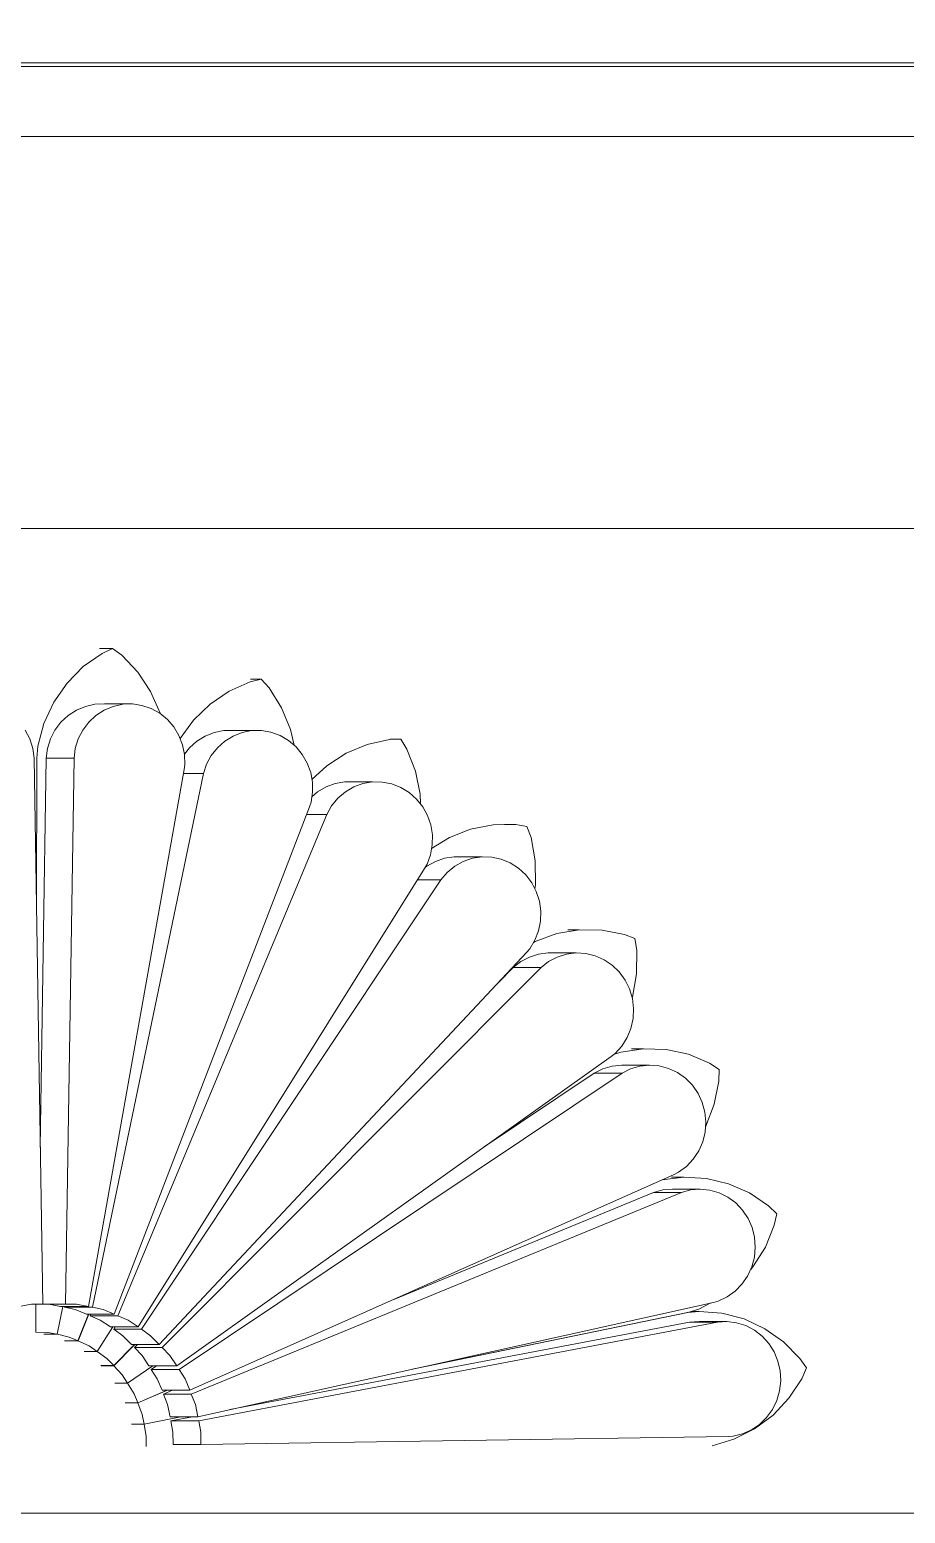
# Model space of a CAD drawing. Header units: millimetres. Extents: x 1177761 to 1329492, y 746793 to 827002.
# Drawn here: x 1194722 to 1195051, y 815005 to 815562 of the extents above; entities that cross this region are included whole.
import ezdxf

# ---------------------------------------------------------------- set-up
doc = ezdxf.new("R2010")
doc.units = ezdxf.units.MM
doc.layers.add('wall', color=5, linetype='Continuous', lineweight=30)

msp = doc.modelspace()

# ---------------------------------------------------------------- hatches: boundary and pattern name
at = {"layer": 'wall', "lineweight": 20, "ltscale": 2}
h = msp.add_hatch(dxfattribs=at)
h.set_pattern_fill('AR18', color=251, scale=20, style=0)
h.set_pattern_definition([(0, (-270908.16, 1431884.34), (100, 64), [192.5, -7.5]), (0, (-271008.16, 1431891.84), (100, 64), [192.5, -7.5]), (90, (-270908.16, 1431884.34), (-100, 64), [-71.5, 56.5]), (90, (-270915.66, 1431884.34), (-100, 64), [-71.5, 56.5])])
h.paths.add_polyline_path([(1192376.57, 815974.83), (1192362.97, 815974.83), (1192257.33, 815974.83), (1192159.73, 815974.83), (1192070.58, 815974.83), (1191990.25, 815974.83), (1191575.96, 815974.83), (1191575.96, 815874.83), (1191438.46, 815874.83), (1191438.46, 815824.83), (1191475.96, 815824.83), (1191475.96, 815574.83), (1191438.46, 815574.83), (1191438.46, 815524.83), (1191575.96, 815524.83), (1191575.96, 815239.83), (1191438.68, 815239.83), (1191438.68, 815199.85), (1192376.57, 815199.85)])
edge = h.paths.add_edge_path(flags=16)
edge.add_arc((1194215.61, 818089.03), 1839.04, 167.89044, 180, ccw=False)
edge.add_line((1192417.49, 818474.83), (1192309.71, 818474.83))
edge.add_line((1192309.71, 818474.83), (1192204.18, 818474.83))
edge.add_line((1192204.18, 818474.83), (1192106.75, 818474.83))
edge.add_line((1192106.75, 818474.83), (1192017.82, 818474.83))
edge.add_line((1192017.82, 818474.83), (1191937.73, 818474.83))
edge.add_line((1191937.73, 818474.83), (1191866.83, 818474.83))
edge.add_line((1191866.83, 818474.83), (1191805.38, 818474.83))
edge.add_line((1191805.38, 818474.83), (1191753.64, 818474.83))
edge.add_line((1191753.64, 818474.83), (1191711.81, 818474.83))
edge.add_line((1191711.81, 818474.83), (1191703.85, 818474.83))
edge.add_line((1191703.85, 818474.83), (1191325.96, 818474.83))
edge.add_line((1191325.96, 818474.83), (1191325.96, 818424.83))
edge.add_line((1191325.96, 818424.83), (1191575.96, 818424.83))
edge.add_line((1191575.96, 818424.83), (1191575.96, 818274.83))
edge.add_line((1191575.96, 818274.83), (1191438.46, 818274.83))
edge.add_line((1191438.46, 818274.83), (1191438.46, 818224.83))
edge.add_line((1191438.46, 818224.83), (1191475.96, 818224.83))
edge.add_line((1191475.96, 818224.83), (1191475.96, 817974.83))
edge.add_line((1191475.96, 817974.83), (1191438.46, 817974.83))
edge.add_line((1191438.46, 817974.83), (1191438.46, 817924.83))
edge.add_line((1191438.46, 817924.83), (1191575.96, 817924.83))
edge.add_line((1191575.96, 817924.83), (1191575.96, 817674.83))
edge.add_line((1191575.96, 817674.83), (1191438.46, 817674.83))
edge.add_line((1191438.46, 817674.83), (1191438.46, 817624.83))
edge.add_line((1191438.46, 817624.83), (1191475.96, 817624.83))
edge.add_line((1191475.96, 817624.83), (1191475.96, 817374.83))
edge.add_line((1191475.96, 817374.83), (1191438.46, 817374.83))
edge.add_line((1191438.46, 817374.83), (1191438.46, 817324.83))
edge.add_line((1191438.46, 817324.83), (1191575.96, 817324.83))
edge.add_line((1191575.96, 817324.83), (1191575.96, 817074.83))
edge.add_line((1191575.96, 817074.83), (1191438.46, 817074.83))
edge.add_line((1191438.46, 817074.83), (1191438.46, 817024.83))
edge.add_line((1191438.46, 817024.83), (1191475.96, 817024.83))
edge.add_line((1191475.96, 817024.83), (1191475.96, 816774.83))
edge.add_line((1191475.96, 816774.83), (1191438.46, 816774.83))
edge.add_line((1191438.46, 816774.83), (1191438.46, 816724.83))
edge.add_line((1191438.46, 816724.83), (1191575.96, 816724.83))
edge.add_line((1191575.96, 816724.83), (1191575.96, 816474.83))
edge.add_line((1191575.96, 816474.83), (1191438.46, 816474.83))
edge.add_line((1191438.46, 816474.83), (1191438.46, 816424.83))
edge.add_line((1191438.46, 816424.83), (1191475.96, 816424.83))
edge.add_line((1191475.96, 816424.83), (1191475.96, 816374.83))
edge.add_line((1191475.96, 816374.83), (1191990.25, 816374.83))
edge.add_line((1191990.25, 816374.83), (1192070.58, 816374.83))
edge.add_line((1192070.58, 816374.83), (1192159.73, 816374.83))
edge.add_line((1192159.73, 816374.83), (1192257.33, 816374.83))
edge.add_line((1192257.33, 816374.83), (1192362.97, 816374.83))
edge.add_line((1192362.97, 816374.83), (1192376.57, 816374.83))
edge.add_line((1192376.57, 816374.83), (1192376.57, 818089.03))
h.paths.add_polyline_path([(1196956.16, 815824.83), (1196993.66, 815824.83), (1196993.66, 815874.83), (1196856.16, 815874.83), (1196856.16, 815974.83), (1196530.13, 815974.83), (1196461.36, 815974.83), (1196383.36, 815974.83), (1196296.46, 815974.83), (1196201, 815974.83), (1196097.4, 815974.83), (1196054.65, 815974.83), (1196054.65, 815199.85), (1196500.07, 815199.85), (1196488.05, 815275.86), (1196489.62, 815275.86), (1196856.16, 815446.25), (1196856.16, 815524.83), (1196993.66, 815524.83), (1196993.66, 815574.83), (1196956.16, 815574.83)])
h.paths.add_polyline_path([(1196054.65, 815974.83), (1195986.06, 815974.83), (1195867.45, 815974.83), (1195742.05, 815974.83), (1195610.38, 815974.83), (1195472.99, 815974.83), (1195401.71, 815974.83), (1195378.18, 815974.83), (1195378.18, 816174.83), (1195299.44, 816174.83), (1195299.44, 816124.83), (1195332.95, 816124.83), (1195332.95, 815874.83), (1195299.44, 815874.83), (1195299.44, 815824.83), (1195400.12, 815824.83), (1195400.12, 815574.83), (1195420.39, 815574.83), (1195469.18, 815574.83), (1195517.52, 815574.83), (1195565.39, 815574.83), (1195565.39, 815548.51), (1195550.46, 815548.51), (1195550.46, 815522.2), (1195536.94, 815518.43), (1195524.34, 815507.39), (1195513.48, 815489.77), (1195505.2, 815466.93), (1195499.98, 815440.28), (1195498.2, 815411.67), (1195498.2, 815374.83), (1195221.72, 815374.83), (1195221.72, 815199.85), (1196054.65, 815199.85)])
h.paths.add_polyline_path([(1193032.22, 815824.83), (1193132.9, 815824.83), (1193132.9, 815874.83), (1193099.39, 815874.83), (1193099.39, 816124.83), (1193132.9, 816124.83), (1193132.9, 816174.83), (1193054.21, 816174.83), (1193054.21, 815974.83), (1193030.68, 815974.83), (1192995.69, 815974.83), (1192856.91, 815974.83), (1192723.71, 815974.83), (1192596.64, 815974.83), (1192476.23, 815974.83), (1192376.57, 815974.83), (1192376.57, 815799.83), (1192379.04, 815799.83), (1192379.04, 815574.83), (1192376.57, 815574.83), (1192376.57, 815199.85), (1193210.59, 815199.85), (1193210.59, 815374.83), (1192933.93, 815374.83), (1192933.93, 815411.67), (1192932.15, 815440.28), (1192926.93, 815466.93), (1192918.62, 815489.82), (1192907.8, 815507.39), (1192895.2, 815518.43), (1192881.67, 815522.2), (1192881.69, 815522.2), (1192881.69, 815548.51), (1192866.76, 815548.51), (1192866.76, 815574.83), (1192914.63, 815574.83), (1192962.96, 815574.83), (1193011.75, 815574.83), (1193032.22, 815574.83)])
h.paths.add_polyline_path([(1191666.2, 815974.83), (1192314.31, 815974.83)], flags=16)
h.paths.add_polyline_path([(1191680.32, 818182.31), (1192334, 818182.31), (1192334, 818433.35), (1191680.32, 818433.35)], flags=0)
h.paths.add_polyline_path([(1191665.93, 816615.39), (1192333.38, 816615.39), (1192333.38, 816862.73), (1191665.93, 816862.73)], flags=0)
h.paths.add_polyline_path([(1191476.4, 816374.83), (1193032.22, 816374.83), (1193032.22, 816424.83), (1193132.9, 816424.83), (1193132.9, 816474.83), (1193099.39, 816474.83), (1193099.39, 816724.83), (1193132.9, 816724.83), (1193132.9, 816774.83), (1193032.22, 816774.83), (1193032.22, 817024.83), (1193132.9, 817024.83), (1193132.9, 817074.83), (1193099.39, 817074.83), (1193099.39, 817324.83), (1193132.9, 817324.83), (1193132.9, 817374.83), (1193032.22, 817374.83), (1193032.22, 817624.83), (1193132.9, 817624.83), (1193132.9, 817674.83), (1193099.39, 817674.83), (1193099.39, 817924.83), (1193132.9, 817924.83), (1193132.9, 817974.83), (1193032.22, 817974.83), (1193032.22, 818224.83), (1193132.9, 818224.83), (1193132.9, 818274.83), (1193099.39, 818274.83), (1193099.39, 818424.83), (1193166.56, 818424.83), (1193180.88, 818424.83), (1193180.88, 818449.83), (1193263.34, 818449.83), (1193429.87, 818449.83), (1193600.41, 818449.83), (1193774.09, 818449.83), (1193950.02, 818449.83), (1194127.3, 818449.83), (1194293.03, 818449.83), (1194305.04, 818449.83), (1194482.33, 818449.83), (1194658.26, 818449.83), (1194831.93, 818449.83), (1195002.47, 818449.83), (1195169.01, 818449.83), (1195251.46, 818449.83), (1195251.46, 818424.83), (1195265.78, 818424.83), (1195332.95, 818424.83), (1195332.95, 818274.83), (1195299.44, 818274.83), (1195299.44, 818224.83), (1195400.12, 818224.83), (1195400.12, 817974.83), (1195299.44, 817974.83), (1195299.44, 817924.83), (1195332.95, 817924.83), (1195332.95, 817674.83), (1195299.44, 817674.83), (1195299.44, 817624.83), (1195400.12, 817624.83), (1195400.12, 817374.83), (1195299.44, 817374.83), (1195299.44, 817324.83), (1195332.95, 817324.83), (1195332.95, 817074.83), (1195299.44, 817074.83), (1195299.44, 817024.83), (1195400.12, 817024.83), (1195400.12, 816774.83), (1195299.44, 816774.83), (1195299.44, 816724.83), (1195332.95, 816724.83), (1195332.95, 816474.83), (1195299.44, 816474.83), (1195299.44, 816424.83), (1195400.12, 816424.83), (1195400.12, 816374.83), (1195472.99, 816374.83), (1195610.38, 816374.83), (1195742.05, 816374.83), (1195867.45, 816374.83), (1195986.06, 816374.83), (1196097.4, 816374.83), (1196201, 816374.83), (1196296.46, 816374.83), (1196383.36, 816374.83), (1196461.36, 816374.83), (1196530.13, 816374.83), (1196956.16, 816374.83), (1196956.16, 816424.83), (1196993.66, 816424.83), (1196993.66, 816474.83), (1196856.16, 816474.83), (1196856.16, 816724.83), (1196993.66, 816724.83), (1196993.66, 816774.83), (1196956.16, 816774.83), (1196956.16, 817024.83), (1196993.66, 817024.83), (1196993.66, 817074.83), (1196856.16, 817074.83), (1196856.16, 817324.83), (1196993.66, 817324.83), (1196993.66, 817374.83), (1196956.16, 817374.83), (1196956.16, 817624.83), (1196993.66, 817624.83), (1196993.66, 817674.83), (1196856.16, 817674.83), (1196856.16, 817924.83), (1196993.66, 817924.83), (1196993.66, 817974.83), (1196956.16, 817974.83), (1196956.16, 818224.83), (1196993.66, 818224.83), (1196993.66, 818274.83), (1196856.16, 818274.83), (1196856.16, 818424.83), (1197106.16, 818424.83), (1197106.16, 818474.83), (1195146.63, 818474.83), (1194992.77, 818474.83), (1194835.78, 818474.83), (1194676.3, 818474.83), (1194514.97, 818474.83), (1194352.43, 818474.83), (1194189.35, 818474.83), (1194026.37, 818474.83), (1193864.16, 818474.83), (1193703.36, 818474.83), (1193544.63, 818474.83), (1193388.61, 818474.83), (1193235.91, 818474.83), (1193087.17, 818474.83), (1192942.97, 818474.83), (1192803.89, 818474.83), (1192670.51, 818474.83), (1192543.34, 818474.83), (1192422.91, 818474.83), (1192309.71, 818474.83), (1192204.18, 818474.83), (1192106.75, 818474.83), (1192017.82, 818474.83), (1191937.73, 818474.83), (1191866.83, 818474.83), (1191805.38, 818474.83), (1191753.64, 818474.83), (1191711.81, 818474.83), (1191703.85, 818474.83), (1191325.96, 818474.83), (1191325.96, 818424.83), (1191575.96, 818424.83), (1191575.96, 818274.83), (1191438.46, 818274.83), (1191438.46, 818224.83), (1191475.96, 818224.83), (1191475.96, 817974.83), (1191438.46, 817974.83), (1191438.46, 817924.83), (1191575.96, 817924.83), (1191575.96, 817674.83), (1191438.46, 817674.83), (1191438.46, 817624.83), (1191475.96, 817624.83), (1191475.96, 817374.83), (1191438.46, 817374.83), (1191438.46, 817324.83), (1191575.96, 817324.83), (1191575.96, 817074.83), (1191438.46, 817074.83), (1191438.46, 817024.83), (1191475.96, 817024.83), (1191475.96, 816774.83), (1191438.46, 816774.83), (1191438.46, 816724.83), (1191575.96, 816724.83), (1191575.96, 816474.83), (1191438.46, 816474.83), (1191438.46, 816424.83), (1191475.96, 816424.83), (1191475.96, 816174.83)])

# ---------------------------------------------------------------- linework, layer by layer
at = {"layer": 'wall', "color": 250, "lineweight": 20, "ltscale": 50}
for p, q in [((1194583.15, 815549.83), (1194749.98, 815549.83)), ((1194753.39, 815548.51), (1194700.2, 815548.51)), ((1194749.98, 815549.83), (1194914.95, 815549.83)), ((1194806.37, 815548.51), (1194753.39, 815548.51)), ((1194859.15, 815548.51), (1194806.37, 815548.51)), ((1194911.7, 815548.51), (1194859.15, 815548.51)), ((1194964, 815548.51), (1194911.7, 815548.51)), ((1194914.95, 815549.83), (1195077.45, 815549.83)), ((1195016.03, 815548.51), (1194964, 815548.51)), ((1195067.77, 815548.51), (1195016.03, 815548.51)), ((1195550.45, 815522.2), (1192881.67, 815522.2)), ((1194747.44, 815522.2), (1194694.85, 815522.2)), ((1194799.84, 815522.2), (1194747.44, 815522.2)), ((1194852.04, 815522.2), (1194799.84, 815522.2)), ((1194904, 815522.2), (1194852.04, 815522.2)), ((1194955.72, 815522.2), (1194904, 815522.2)), ((1195007.18, 815522.2), (1194955.72, 815522.2)), ((1195058.35, 815522.2), (1195007.18, 815522.2)), ((1195498.2, 815374.83), (1192933.93, 815374.83)), ((1194748.79, 815327.98), (1194741.73, 815322.99)), ((1194747.86, 815329.81), (1194752.69, 815329.81)), ((1194752.69, 815329.81), (1194748.79, 815327.98)), ((1194756.17, 815327.23), (1194752.69, 815329.81)), ((1194762.17, 815320.9), (1194756.17, 815327.23)), ((1194741.73, 815322.99), (1194735.62, 815316.8)), ((1194767.02, 815313.58), (1194762.17, 815320.9)), ((1194735.62, 815316.8), (1194730.64, 815309.61)), ((1194804.45, 815317.21), (1194796.59, 815313.74)), ((1194808.61, 815318.22), (1194804.45, 815317.21)), ((1194804.55, 815318.22), (1194808.61, 815318.22)), ((1194811.54, 815314.99), (1194808.61, 815318.22)), ((1194816.24, 815307.56), (1194811.54, 815314.99)), ((1194730.64, 815309.61), (1194726.94, 815301.63)), ((1194746.07, 815308.83), (1194742.51, 815308.05)), ((1194749.71, 815308.96), (1194746.07, 815308.83)), ((1194749.71, 815308.96), (1194760.16, 815308.96)), ((1194756.52, 815308.83), (1194752.96, 815308.05)), ((1194760.16, 815308.96), (1194756.52, 815308.83)), ((1194763.77, 815308.43), (1194760.16, 815308.96)), ((1194770.56, 815305.5), (1194767.02, 815313.58)), ((1194789.43, 815308.9), (1194783.18, 815302.85)), ((1194796.59, 815313.74), (1194789.43, 815308.9)), ((1194736.04, 815304.65), (1194733.32, 815302.13)), ((1194739.13, 815306.64), (1194736.04, 815304.65)), ((1194742.51, 815308.05), (1194739.13, 815306.64)), ((1194746.48, 815304.65), (1194743.77, 815302.13)), ((1194749.58, 815306.64), (1194746.48, 815304.65)), ((1194752.96, 815308.05), (1194749.58, 815306.64)), ((1194767.24, 815307.26), (1194763.77, 815308.43)), ((1194770.45, 815305.48), (1194767.24, 815307.26)), ((1194773.32, 815303.16), (1194770.45, 815305.48)), ((1194770.6, 815305.36), (1194770.56, 815305.5)), ((1194819.61, 815299.4), (1194816.24, 815307.56)), ((1194719.85, 815299.16), (1194721.61, 815295.83)), ((1194726.94, 815301.63), (1194724.63, 815293.1)), ((1194731.08, 815299.16), (1194729.36, 815295.83)), ((1194733.32, 815302.13), (1194731.08, 815299.16)), ((1194741.53, 815299.16), (1194739.81, 815295.83)), ((1194743.77, 815302.13), (1194741.53, 815299.16)), ((1194775.75, 815300.35), (1194773.32, 815303.16)), ((1194777.68, 815297.15), (1194775.75, 815300.35)), ((1194783.18, 815302.85), (1194778.16, 815295.92)), ((1194790.95, 815298.23), (1194787.54, 815296.9)), ((1194794.53, 815298.93), (1194790.95, 815298.23)), ((1194798.18, 815298.98), (1194794.53, 815298.93)), ((1194801.4, 815298.23), (1194797.99, 815296.9)), ((1194798.18, 815298.98), (1194808.63, 815298.98)), ((1194804.98, 815298.93), (1194801.4, 815298.23)), ((1194808.63, 815298.98), (1194804.98, 815298.93)), ((1194812.22, 815298.37), (1194808.63, 815298.98)), ((1194815.66, 815297.12), (1194812.22, 815298.37)), ((1194820.96, 815293.48), (1194819.61, 815299.4)), ((1194721.61, 815295.83), (1194722.77, 815292.24)), ((1194722.77, 815292.24), (1194723.21, 815288.6)), ((1194724.63, 815293.1), (1194724.2, 815288.55)), ((1194728.23, 815292.24), (1194727.8, 815288.6)), ((1194729.36, 815295.83), (1194728.23, 815292.24)), ((1194738.68, 815292.24), (1194738.25, 815288.6)), ((1194739.81, 815295.83), (1194738.68, 815292.24)), ((1194779.04, 815293.65), (1194777.68, 815297.15)), ((1194779.79, 815289.96), (1194779.04, 815293.65)), ((1194781.65, 815292.52), (1194779.76, 815290.13)), ((1194784.41, 815294.98), (1194781.65, 815292.52)), ((1194787.54, 815296.9), (1194784.41, 815294.98)), ((1194792.1, 815292.52), (1194789.79, 815289.6)), ((1194794.86, 815294.98), (1194792.1, 815292.52)), ((1194797.99, 815296.9), (1194794.86, 815294.98)), ((1194818.84, 815295.27), (1194815.66, 815297.12)), ((1194821.66, 815292.88), (1194818.84, 815295.27)), ((1194824.03, 815290.02), (1194821.66, 815292.88)), ((1194848.39, 815293.72), (1194840.46, 815290.42)), ((1194856.76, 815295.55), (1194848.39, 815293.72)), ((1194861.03, 815295.7), (1194856.76, 815295.55)), ((1194857.1, 815295.7), (1194861.03, 815295.7)), ((1194863.3, 815291.94), (1194861.03, 815295.7)), ((1194723.21, 815288.6), (1194726.47, 815083.44)), ((1194724.2, 815288.55), (1194724.11, 815231.93)), ((1194727.8, 815288.6), (1194725.53, 815142.35)), ((1194727.8, 815288.6), (1194738.25, 815288.6)), ((1194738.25, 815288.6), (1194735.07, 815083.44)), ((1194779.92, 815286.18), (1194779.79, 815289.96)), ((1194789.79, 815289.6), (1194788, 815286.31)), ((1194825.89, 815286.77), (1194824.03, 815290.02)), ((1194827.18, 815283.25), (1194825.89, 815286.77)), ((1194840.46, 815290.42), (1194833.2, 815285.74)), ((1194866.51, 815283.71), (1194863.3, 815291.94)), ((1194743.64, 815082.55), (1194779.66, 815284.32)), ((1194786.9, 815282.82), (1194745.14, 815082.25)), ((1194779.39, 815282.82), (1194786.9, 815282.82)), ((1194779.66, 815284.32), (1194779.92, 815286.18)), ((1194788, 815286.31), (1194786.9, 815282.82)), ((1194827.85, 815279.54), (1194827.18, 815283.25)), ((1194833.2, 815285.74), (1194827.66, 815280.59)), ((1194868.29, 815275.03), (1194866.51, 815283.71)), ((1194827.31, 815272.04), (1194827.9, 815275.77)), ((1194829.76, 815275.9), (1194827.63, 815274.09)), ((1194827.9, 815275.77), (1194827.85, 815279.54)), ((1194832.93, 815277.76), (1194829.76, 815275.9)), ((1194836.37, 815279.02), (1194832.93, 815277.76)), ((1194839.96, 815279.64), (1194836.37, 815279.02)), ((1194840.21, 815275.9), (1194837.4, 815273.5)), ((1194839.96, 815279.64), (1194850.41, 815279.64)), ((1194843.38, 815277.76), (1194840.21, 815275.9)), ((1194846.81, 815279.02), (1194843.38, 815277.76)), ((1194850.41, 815279.64), (1194846.81, 815279.02)), ((1194854.05, 815279.61), (1194850.41, 815279.64)), ((1194857.63, 815278.92), (1194854.05, 815279.61)), ((1194861.05, 815277.6), (1194857.63, 815278.92)), ((1194864.19, 815275.68), (1194861.05, 815277.6)), ((1194866.96, 815273.23), (1194864.19, 815275.68)), ((1194753.38, 815079.65), (1194826.71, 815270.26)), ((1194826.71, 815270.26), (1194827.31, 815272.04)), ((1194835.03, 815270.64), (1194833.29, 815267.44)), ((1194837.4, 815273.5), (1194835.03, 815270.64)), ((1194869.28, 815270.32), (1194866.96, 815273.23)), ((1194868.42, 815271.4), (1194868.29, 815275.03)), ((1194871.07, 815267.04), (1194869.28, 815270.32)), ((1194833.29, 815267.44), (1194754.74, 815079.06)), ((1194825.62, 815267.44), (1194833.29, 815267.44)), ((1194872.29, 815263.48), (1194871.07, 815267.04)), ((1194872.89, 815259.76), (1194872.29, 815263.48)), ((1194879.29, 815258.73), (1194872.61, 815254.64)), ((1194872.85, 815255.99), (1194872.89, 815259.76)), ((1194887.28, 815261.86), (1194879.29, 815258.73)), ((1194895.69, 815263.5), (1194887.28, 815261.86)), ((1194904.24, 815263.6), (1194895.69, 815263.5)), ((1194900.05, 815263.6), (1194904.24, 815263.6)), ((1194908.45, 815262.89), (1194904.24, 815263.6)), ((1194909.97, 815258.75), (1194908.45, 815262.89)), ((1194911.57, 815250.03), (1194909.97, 815258.75)), ((1194872.19, 815252.28), (1194872.85, 815255.99)), ((1194869.99, 815247.12), (1194870.91, 815248.75)), ((1194870.85, 815248), (1194870.18, 815247.46)), ((1194874.06, 815249.79), (1194870.85, 815248)), ((1194870.91, 815248.75), (1194872.19, 815252.28)), ((1194877.52, 815250.97), (1194874.06, 815249.79)), ((1194881.12, 815251.51), (1194877.52, 815250.97)), ((1194881.3, 815248), (1194878.43, 815245.67)), ((1194881.12, 815251.51), (1194891.57, 815251.51)), ((1194884.5, 815249.79), (1194881.3, 815248)), ((1194887.97, 815250.97), (1194884.5, 815249.79)), ((1194891.57, 815251.51), (1194887.97, 815250.97)), ((1194895.21, 815251.39), (1194891.57, 815251.51)), ((1194898.78, 815250.63), (1194895.21, 815251.39)), ((1194902.17, 815249.23), (1194898.78, 815250.63)), ((1194905.26, 815247.24), (1194902.17, 815249.23)), ((1194911.69, 815241.15), (1194911.57, 815250.03)), ((1194762.34, 815074.86), (1194869.99, 815247.12)), ((1194876.13, 815242.88), (1194763.6, 815073.98)), ((1194867.34, 815242.88), (1194876.13, 815242.88)), ((1194878.43, 815245.67), (1194876.13, 815242.88)), ((1194907.98, 815244.73), (1194905.26, 815247.24)), ((1194910.24, 815241.77), (1194907.98, 815244.73)), ((1194911.96, 815238.44), (1194910.24, 815241.77)), ((1194911.42, 815239.48), (1194911.69, 815241.15)), ((1194913.1, 815234.86), (1194911.96, 815238.44)), ((1194913.63, 815231.13), (1194913.1, 815234.86)), ((1194913.52, 815227.36), (1194913.63, 815231.13)), ((1194912.77, 815223.66), (1194913.52, 815227.36)), ((1194909.51, 815216.95), (1194911.42, 815220.16)), ((1194911.59, 815219.73), (1194910.94, 815219.35)), ((1194911.42, 815220.16), (1194912.77, 815223.66)), ((1194919.66, 815222.66), (1194911.59, 815219.73)), ((1194928.1, 815224.1), (1194919.66, 815222.66)), ((1194923.78, 815224.1), (1194928.1, 815224.1)), ((1194936.65, 815224), (1194928.1, 815224.1)), ((1194945.05, 815222.36), (1194936.65, 815224)), ((1194949.05, 815220.8), (1194945.05, 815222.36)), ((1194949.75, 815216.43), (1194949.05, 815220.8)), ((1194770.26, 815068.32), (1194908.29, 815215.54)), ((1194908.29, 815215.54), (1194909.51, 815216.95)), ((1194912.84, 815214.95), (1194909.35, 815213.85)), ((1194916.45, 815215.41), (1194912.84, 815214.95)), ((1194916.45, 815215.41), (1194926.9, 815215.41)), ((1194923.28, 815214.95), (1194919.8, 815213.85)), ((1194926.9, 815215.41), (1194923.28, 815214.95)), ((1194930.54, 815215.2), (1194926.9, 815215.41)), ((1194934.09, 815214.35), (1194930.54, 815215.2)), ((1194937.44, 815212.87), (1194934.09, 815214.35)), ((1194949.67, 815207.56), (1194949.75, 815216.43)), ((1194913.76, 815209.88), (1194771.39, 815067.15)), ((1194903.31, 815209.88), (1194897.9, 815204.45)), ((1194906.1, 815212.15), (1194903.31, 815209.88)), ((1194903.31, 815209.88), (1194913.76, 815209.88)), ((1194909.35, 815213.85), (1194906.1, 815212.15)), ((1194916.55, 815212.15), (1194913.76, 815209.88)), ((1194919.8, 815213.85), (1194916.55, 815212.15)), ((1194940.5, 815210.81), (1194937.44, 815212.87)), ((1194943.16, 815208.24), (1194940.5, 815210.81)), ((1194945.35, 815205.22), (1194943.16, 815208.24)), ((1194947, 815201.86), (1194945.35, 815205.22)), ((1194948.1, 815198.84), (1194949.67, 815207.56)), ((1194948.06, 815198.25), (1194947, 815201.86)), ((1194947.98, 815198.51), (1194948.1, 815198.84)), ((1194948.5, 815194.5), (1194948.06, 815198.25)), ((1194948.3, 815190.74), (1194948.5, 815194.5)), ((1194946.05, 815183.59), (1194947.48, 815187.06)), ((1194947.48, 815187.06), (1194948.3, 815190.74)), ((1194944.06, 815180.43), (1194946.05, 815183.59)), ((1194776.85, 815060.25), (1194940.11, 815176.54)), ((1194940.11, 815176.54), (1194941.57, 815177.67)), ((1194943.74, 815178.17), (1194941.03, 815177.25)), ((1194941.57, 815177.67), (1194944.06, 815180.43)), ((1194952.2, 815179.42), (1194943.74, 815178.17)), ((1194947.75, 815179.42), (1194952.2, 815179.42)), ((1194960.75, 815179.12), (1194952.2, 815179.42)), ((1194969.12, 815177.3), (1194960.75, 815179.12)), ((1194977.05, 815174), (1194969.12, 815177.3)), ((1194944.21, 815170.18), (1194777.69, 815058.93)), ((1194933.76, 815170.18), (1194892.34, 815142.51)), ((1194936.92, 815171.84), (1194933.76, 815170.18)), ((1194933.76, 815170.18), (1194944.21, 815170.18)), ((1194940.43, 815172.86), (1194936.92, 815171.84)), ((1194944.06, 815173.23), (1194940.43, 815172.86)), ((1194944.06, 815173.23), (1194954.51, 815173.23)), ((1194947.37, 815171.84), (1194944.21, 815170.18)), ((1194950.88, 815172.86), (1194947.37, 815171.84)), ((1194954.51, 815173.23), (1194950.88, 815172.86)), ((1194958.14, 815172.95), (1194954.51, 815173.23)), ((1194961.67, 815172.01), (1194958.14, 815172.95)), ((1194964.99, 815170.46), (1194961.67, 815172.01)), ((1194968, 815168.33), (1194964.99, 815170.46)), ((1194980.68, 815171.66), (1194977.05, 815174)), ((1194980.54, 815167.23), (1194980.68, 815171.66)), ((1194970.61, 815165.7), (1194968, 815168.33)), ((1194972.73, 815162.63), (1194970.61, 815165.7)), ((1194978.79, 815158.55), (1194980.54, 815167.23)), ((1194974.31, 815159.23), (1194972.73, 815162.63)), ((1194975.3, 815155.6), (1194974.31, 815159.23)), ((1194975.61, 815150.31), (1194978.79, 815158.55)), ((1194975.66, 815151.85), (1194975.3, 815155.6)), ((1194974.48, 815144.43), (1194975.38, 815148.09)), ((1194975.38, 815148.09), (1194975.66, 815151.85)), ((1194975.54, 815150.19), (1194975.61, 815150.31)), ((1194972.98, 815140.99), (1194974.48, 815144.43)), ((1194968.38, 815135.18), (1194970.93, 815137.88)), ((1194970.93, 815137.88), (1194972.98, 815140.99)), ((1194781.74, 815051.06), (1194963.78, 815132.16)), ((1194967.34, 815131.17), (1194959.28, 815130.15)), ((1194962.8, 815131.17), (1194967.34, 815131.17)), ((1194963.78, 815132.16), (1194965.42, 815132.98)), ((1194965.42, 815132.98), (1194968.38, 815135.18)), ((1194975.88, 815130.69), (1194967.34, 815131.17)), ((1194984.21, 815128.69), (1194975.88, 815130.69)), ((1194966.51, 815125.34), (1194782.31, 815049.65)), ((1194956.06, 815125.34), (1194858.43, 815085.22)), ((1194959.47, 815126.33), (1194956.06, 815125.34)), ((1194956.06, 815125.34), (1194966.51, 815125.34)), ((1194963.1, 815126.62), (1194959.47, 815126.33)), ((1194963.1, 815126.62), (1194973.55, 815126.62)), ((1194969.92, 815126.33), (1194966.51, 815125.34)), ((1194973.55, 815126.62), (1194969.92, 815126.33)), ((1194977.18, 815126.26), (1194973.55, 815126.62)), ((1194980.69, 815125.25), (1194977.18, 815126.26)), ((1194983.98, 815123.63), (1194980.69, 815125.25)), ((1194992.07, 815125.22), (1194984.21, 815128.69)), ((1194999.24, 815120.39), (1194992.07, 815125.22)), ((1194986.95, 815121.44), (1194983.98, 815123.63)), ((1194989.5, 815118.75), (1194986.95, 815121.44)), ((1195002.36, 815117.36), (1194999.24, 815120.39)), ((1194991.56, 815115.64), (1194989.5, 815118.75)), ((1194993.07, 815112.2), (1194991.56, 815115.64)), ((1195001.4, 815113.05), (1195002.36, 815117.36)), ((1194993.99, 815108.55), (1194993.07, 815112.2)), ((1194994.27, 815104.79), (1194993.99, 815108.55)), ((1194998.05, 815104.88), (1195001.4, 815113.05)), ((1194993.38, 815097.43), (1194998.05, 815104.88)), ((1194993.92, 815101.03), (1194994.27, 815104.79)), ((1194991.38, 815093.99), (1194992.95, 815097.4)), ((1194992.52, 815096.48), (1194993.38, 815097.43)), ((1194992.95, 815097.4), (1194993.92, 815101.03)), ((1194989.26, 815090.92), (1194991.38, 815093.99)), ((1194980.34, 815084.58), (1194983.66, 815086.14)), ((1194983.66, 815086.14), (1194986.66, 815088.28)), ((1194986.66, 815088.28), (1194989.26, 815090.92)), ((1194722.24, 815083.41), (1194717.68, 815082.55)), ((1194726.47, 815083.44), (1194722.24, 815083.41)), ((1194723.88, 815083.42), (1194723.86, 815072.93)), ((1194725.53, 815083.43), (1194728.75, 815083.41)), ((1194726.47, 815083.44), (1194735.07, 815083.44)), ((1194728.75, 815083.41), (1194733.19, 815082.55)), ((1194731.96, 815072.09), (1194733.99, 815082.55)), ((1194733.19, 815082.55), (1194743.64, 815082.55)), ((1194734.75, 815082.55), (1194734.69, 815082.25)), ((1194734.69, 815082.25), (1194738.73, 815081.38)), ((1194734.69, 815082.25), (1194745.14, 815082.25)), ((1194735.07, 815083.44), (1194739.19, 815083.41)), ((1194738.73, 815081.38), (1194742.93, 815079.65)), ((1194739.19, 815083.41), (1194743.64, 815082.55)), ((1194745.14, 815082.25), (1194749.18, 815081.38)), ((1194749.18, 815081.38), (1194753.38, 815079.65)), ((1194784.81, 815041.12), (1194978.58, 815084.11)), ((1194865.38, 815058.99), (1194968.96, 815080.27)), ((1194968.82, 815080.27), (1194865.95, 815059.12)), ((1194973.21, 815080.72), (1194968.82, 815080.27)), ((1194968.96, 815080.27), (1194973.06, 815081.57)), ((1194970.37, 815080.72), (1194973.21, 815080.72)), ((1194973.06, 815081.57), (1194977.34, 815083.83)), ((1194981.74, 815080.05), (1194973.21, 815080.72)), ((1194978.58, 815084.11), (1194980.34, 815084.58)), ((1194743.72, 815079.65), (1194739.71, 815069.64)), ((1194739.75, 815069.63), (1194743.78, 815079.65)), ((1194742.93, 815079.65), (1194753.38, 815079.65)), ((1194744.53, 815079.65), (1194744.29, 815079.06)), ((1194744.29, 815079.06), (1194748.09, 815077.4)), ((1194744.29, 815079.06), (1194754.74, 815079.06)), ((1194746.89, 815065.67), (1194752.83, 815074.86)), ((1194748.09, 815077.4), (1194751.89, 815074.86)), ((1194751.89, 815074.86), (1194762.34, 815074.86)), ((1194753.74, 815074.86), (1194753.15, 815073.98)), ((1194754.74, 815079.06), (1194758.54, 815077.4)), ((1194758.54, 815077.4), (1194762.34, 815074.86)), ((1194980.02, 815076.61), (1194785.1, 815039.57)), ((1194969.57, 815076.61), (1194796.83, 815043.79)), ((1194973.11, 815076.89), (1194969.57, 815076.61)), ((1194969.57, 815076.61), (1194980.02, 815076.61)), ((1194973.11, 815076.89), (1194983.56, 815076.89)), ((1194983.56, 815076.89), (1194980.02, 815076.61)), ((1194990.02, 815077.86), (1194981.74, 815080.05)), ((1194987.17, 815076.45), (1194983.56, 815076.89)), ((1194990.66, 815075.36), (1194987.17, 815076.45)), ((1194997.81, 815074.21), (1194990.02, 815077.86)), ((1194993.92, 815073.67), (1194990.66, 815075.36)), ((1194723.86, 815072.93), (1194728.4, 815072.83)), ((1194726.86, 815072.09), (1194731.96, 815072.09)), ((1194728.4, 815072.83), (1194731.96, 815072.09)), ((1194731.97, 815072.09), (1194736.39, 815071.07)), ((1194734.72, 815069.64), (1194739.71, 815069.64)), ((1194734.75, 815069.63), (1194739.75, 815069.63)), ((1194736.39, 815071.07), (1194739.75, 815069.63)), ((1194739.71, 815069.64), (1194743.87, 815067.76)), ((1194753.15, 815073.98), (1194756.57, 815071.58)), ((1194753.15, 815073.98), (1194763.6, 815073.98)), ((1194756.57, 815071.58), (1194759.81, 815068.32)), ((1194763.6, 815073.98), (1194767.02, 815071.58)), ((1194767.02, 815071.58), (1194770.26, 815068.32)), ((1194996.84, 815071.41), (1194993.92, 815073.67)), ((1194999.33, 815068.66), (1194996.84, 815071.41)), ((1195004.87, 815069.22), (1194997.81, 815074.21)), ((1195010.99, 815063.04), (1195004.87, 815069.22)), ((1194741.99, 815065.67), (1194746.89, 815065.67)), ((1194743.87, 815067.76), (1194746.89, 815065.67)), ((1194746.89, 815065.66), (1194750.61, 815062.98)), ((1194753.18, 815060.32), (1194760.92, 815068.32)), ((1194761.03, 815068.32), (1194753.23, 815060.27)), ((1194759.81, 815068.32), (1194770.26, 815068.32)), ((1194762.11, 815068.32), (1194760.94, 815067.15)), ((1194760.94, 815067.15), (1194763.83, 815064.11)), ((1194760.94, 815067.15), (1194771.39, 815067.15)), ((1194763.83, 815064.11), (1194766.4, 815060.25)), ((1194771.39, 815067.15), (1194774.28, 815064.11)), ((1194774.28, 815064.11), (1194776.85, 815060.25)), ((1195001.33, 815065.5), (1194999.33, 815068.66)), ((1195002.77, 815062.04), (1195001.33, 815065.5)), ((1194748.37, 815060.32), (1194753.18, 815060.32)), ((1194748.41, 815060.27), (1194753.23, 815060.27)), ((1194750.61, 815062.98), (1194753.18, 815060.32)), ((1194753.23, 815060.27), (1194756.36, 815056.88)), ((1194758.38, 815053.75), (1194767.81, 815060.25)), ((1194766.4, 815060.25), (1194776.85, 815060.25)), ((1194769.21, 815060.25), (1194767.24, 815058.93)), ((1194767.24, 815058.93), (1194769.51, 815055.37)), ((1194767.24, 815058.93), (1194777.69, 815058.93)), ((1194777.69, 815058.93), (1194779.96, 815055.37)), ((1195003.6, 815058.37), (1195002.77, 815062.04)), ((1195003.81, 815054.6), (1195003.6, 815058.37)), ((1195013.48, 815059.44), (1195010.99, 815063.04)), ((1195011.73, 815055.4), (1195013.48, 815059.44)), ((1194753.63, 815053.75), (1194758.38, 815053.75)), ((1194756.36, 815056.88), (1194758.38, 815053.75)), ((1194758.38, 815053.74), (1194760.82, 815049.79)), ((1194769.51, 815055.37), (1194771.3, 815051.06)), ((1194779.96, 815055.37), (1194781.74, 815051.06)), ((1195003.38, 815050.85), (1195003.81, 815054.6)), ((1195006.91, 815048.07), (1195011.73, 815055.4)), ((1194760.82, 815049.79), (1194762.2, 815046.31)), ((1194773.21, 815051.06), (1194762.19, 815046.34)), ((1194762.2, 815046.31), (1194773.34, 815051.06)), ((1194771.3, 815051.06), (1194781.74, 815051.06)), ((1194775.28, 815051.06), (1194771.86, 815049.65)), ((1194771.86, 815049.65), (1194773.41, 815045.7)), ((1194771.86, 815049.65), (1194782.31, 815049.65)), ((1194782.31, 815049.65), (1194783.86, 815045.7)), ((1195000.69, 815043.87), (1195002.33, 815047.24)), ((1195000.93, 815041.71), (1195006.91, 815048.07)), ((1195002.33, 815047.24), (1195003.38, 815050.85)), ((1194757.5, 815046.34), (1194762.19, 815046.34)), ((1194757.51, 815046.31), (1194762.2, 815046.31)), ((1194762.19, 815046.34), (1194763.84, 815041.97)), ((1194763.84, 815041.97), (1194764.55, 815038.28)), ((1194773.41, 815045.7), (1194774.36, 815041.12)), ((1194783.86, 815045.7), (1194784.81, 815041.12)), ((1194993.97, 815036.52), (1195000.93, 815041.71)), ((1194998.51, 815040.85), (1195000.69, 815043.87)), ((1194759.89, 815038.28), (1194764.55, 815038.28)), ((1194764.55, 815038.28), (1194778.37, 815041.12)), ((1194764.55, 815038.27), (1194765.34, 815033.65)), ((1194774.36, 815041.12), (1194784.81, 815041.12)), ((1194782.79, 815041.12), (1194774.65, 815039.57)), ((1194774.65, 815039.57), (1194775.43, 815035.38)), ((1194774.65, 815039.57), (1194785.1, 815039.57)), ((1194778.38, 815041.12), (1194778.37, 815041.12)), ((1194785.1, 815039.57), (1194785.88, 815035.38)), ((1194986.25, 815032.66), (1194993.97, 815036.52)), ((1194989.46, 815034.71), (1194992.81, 815036.2)), ((1194992.81, 815036.2), (1194995.86, 815038.26)), ((1194995.86, 815038.26), (1194998.51, 815040.85)), ((1194765.34, 815033.65), (1194765.34, 815029.89)), ((1194775.43, 815035.38), (1194775.5, 815030.69)), ((1194775.5, 815030.69), (1194785.95, 815030.69)), ((1194785.88, 815035.38), (1194785.95, 815030.69)), ((1194785.95, 815030.69), (1194984.1, 815033.73)), ((1194978, 815030.25), (1194986.25, 815032.66)), ((1194984.1, 815033.73), (1194985.92, 815033.84)), ((1194985.92, 815033.84), (1194989.46, 815034.71)), ((1195221.72, 815004.94), (1193210.59, 815004.83))]:
    msp.add_line(p, q, dxfattribs=at)

doc.saveas('drawing.dxf')
